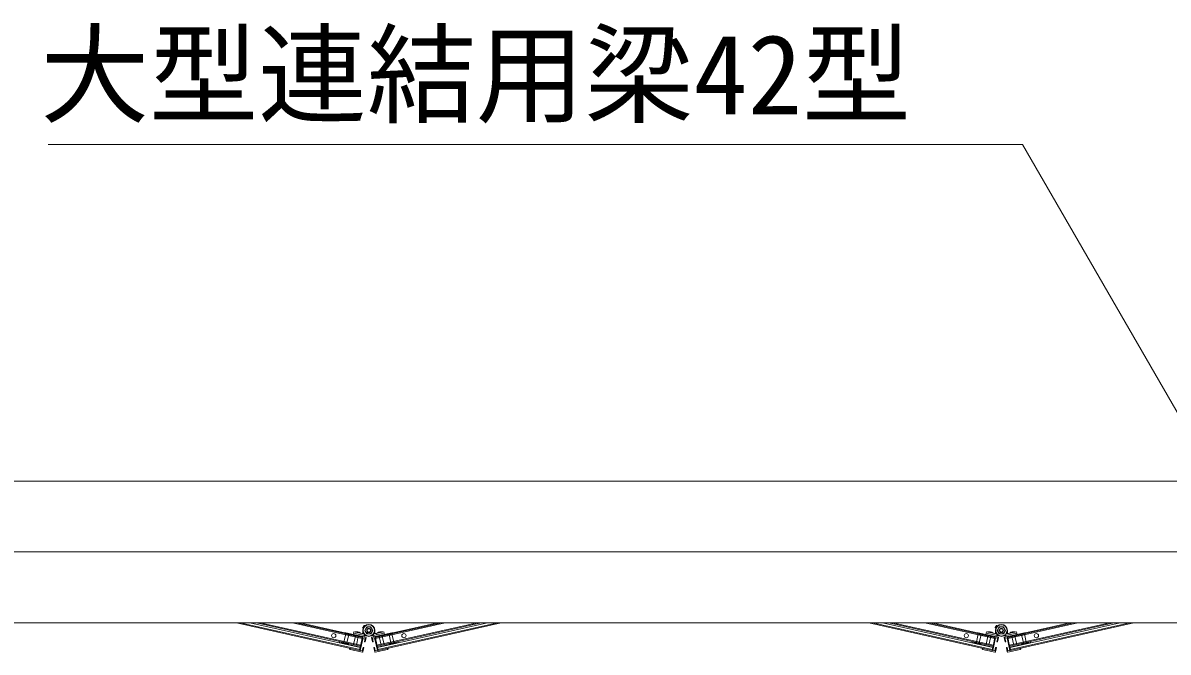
# Model space of a CAD drawing. Units: millimetres, scale not verified. Extents: x -13484 to 18716, y -23100 to 23100.
# Drawn here: x -9083 to -7468, y 18099 to 18986 of the extents above; entities that cross this region are included whole.
import ezdxf
from ezdxf.enums import TextEntityAlignment as Align

# ---------------------------------------------------------------- set-up
doc = ezdxf.new("R2010")
doc.units = ezdxf.units.MM
doc.header["$LTSCALE"] = 150
doc.linetypes.add('CHAIN2', pattern=[12, 9, -1, 1, -1])
doc.linetypes.add('DASHED1', pattern=[1.8, 1.2, -0.6])
for name, color, linetype, lineweight in [('0-6_ﾎﾞﾙﾄ類', 2, 'Continuous', 18), ('1-0_大型連結用梁42', 7, 'Continuous', 18), ('1-6_通芯', 1, 'CHAIN2', 18), ('1-9_標準ﾊﾟﾈﾙ', 7, 'Continuous', 18), ('1-B_文字', 7, 'Continuous', 18)]:
    doc.layers.add(name, color=color, linetype=linetype, lineweight=lineweight)
doc.styles.add('ＭＳ ゴシック', font='')
doc.styles.get('ＭＳ ゴシック').set_extended_font_data('MS Gothic')

msp = doc.modelspace()

# ---------------------------------------------------------------- linework, layer by layer
at = {"layer": '0-6_ﾎﾞﾙﾄ類'}
for p, q in [((-8598.3, 18124.2), (-8601.1, 18129.2)), ((-8592.5, 18134.1), (-8589.6, 18129.2)), ((-8589.6, 18129.2), (-8592.5, 18124.2)), ((-7705.8, 18124.2), (-7708.7, 18129.2)), ((-7700, 18134.1), (-7697.1, 18129.2)), ((-7697.1, 18129.2), (-7700, 18124.2)), ((-8592.5, 18124.2), (-8598.3, 18124.2)), ((-7700, 18124.2), (-7705.8, 18124.2))]:
    msp.add_line(p, q, dxfattribs=at)
for points in [[(-8601.1, 18129.2), (-8598.3, 18134.1), (-8592.5, 18134.1)], [(-7708.7, 18129.2), (-7705.8, 18134.1), (-7700, 18134.1)]]:
    msp.add_lwpolyline(points, dxfattribs=at)
for centre, radius in [((-8595.4, 18129.2), 4.91), ((-8595.4, 18129.2), 3), ((-8595.4, 18129.2), 2.46), ((-7702.9, 18129.2), 4.91), ((-7702.9, 18129.2), 3), ((-7702.9, 18129.2), 2.46)]:
    msp.add_circle(centre, radius, dxfattribs=at)
at = {"layer": '1-0_大型連結用梁42'}
for points in [[(-5776.2, 18140), (-10064.2, 18140), (-10064.2, 18340), (-5776.2, 18340)], [(-5776.2, 18340), (-9334.7, 18340), (-9334.7, 18240), (-5776.2, 18240)], [(-5776.2, 18140), (-9334.7, 18140), (-9334.7, 18240), (-5776.2, 18240)]]:
    msp.add_lwpolyline(points, close=True, dxfattribs=at)
at = {"layer": '1-6_通芯'}
msp.add_line((-10064.2, 18240), (5817.4, 18240), dxfattribs=at)
at = {"layer": '1-9_標準ﾊﾟﾈﾙ'}
for p, q in [((-8776.8, 18140), (-8608.2, 18102.2)), ((-8748.5, 18140), (-8606.9, 18108.3)), ((-8703.2, 18140), (-8604.7, 18117.9)), ((-8602.3, 18136), (-8604, 18133.5)), ((-8603.9, 18132.8), (-8603.2, 18132.3)), ((-8603.9, 18129.2), (-8603.9, 18124.6)), ((-8600.9, 18135.6), (-8601.6, 18136.1)), ((-8586.9, 18129.2), (-8586.9, 18124.6)), ((-8487.6, 18140), (-8586.1, 18117.9)), ((-8442.3, 18140), (-8583.9, 18108.3)), ((-8414, 18140), (-8582.5, 18102.2)), ((-7884.3, 18140), (-7715.7, 18102.2)), ((-7856, 18140), (-7714.4, 18108.3)), ((-7810.7, 18140), (-7712.2, 18117.9)), ((-7709.9, 18136), (-7711.6, 18133.5)), ((-7711.5, 18132.8), (-7710.8, 18132.3)), ((-7711.4, 18129.2), (-7711.4, 18124.6)), ((-7708.5, 18135.6), (-7709.2, 18136.1)), ((-7694.4, 18129.2), (-7694.4, 18124.6)), ((-7595.1, 18140), (-7693.6, 18117.9)), ((-7549.8, 18140), (-7691.4, 18108.3)), ((-7521.5, 18140), (-7690.1, 18102.2)), ((-8636.4, 18113.7), (-8636.7, 18112.2)), ((-8607.1, 18107.1), (-8636.4, 18113.7)), ((-8628.8, 18124.6), (-8628.6, 18125.5)), ((-8604.4, 18119.1), (-8628.8, 18124.6)), ((-8628, 18125.9), (-8599.7, 18119.6)), ((-8604.4, 18119.1), (-8607.1, 18107.1)), ((-8602.4, 18124.3), (-8602.4, 18124.3)), ((-8601.7, 18113.1), (-8600.7, 18112.9)), ((-8599.3, 18119), (-8600.7, 18112.9)), ((-8591.4, 18119), (-8590.1, 18112.9)), ((-8562.7, 18125.9), (-8591, 18119.6)), ((-8589.1, 18113.1), (-8590.1, 18112.9)), ((-8588.4, 18124.3), (-8588.4, 18124.3)), ((-8586.3, 18119.1), (-8561.9, 18124.6)), ((-8586.3, 18119.1), (-8583.6, 18107.1)), ((-8584.9, 18125), (-8584.5, 18123.1)), ((-8583.6, 18107.1), (-8554.4, 18113.7)), ((-8561.9, 18124.6), (-8562.1, 18125.5)), ((-8554.4, 18113.7), (-8554, 18112.2)), ((-7743.9, 18113.7), (-7744.3, 18112.2)), ((-7714.6, 18107.1), (-7743.9, 18113.7)), ((-7736.4, 18124.6), (-7736.1, 18125.5)), ((-7712, 18119.1), (-7736.4, 18124.6)), ((-7735.5, 18125.9), (-7707.2, 18119.6)), ((-7712, 18119.1), (-7714.6, 18107.1)), ((-7709.9, 18124.3), (-7709.9, 18124.3)), ((-7709.2, 18113.1), (-7708.2, 18112.9)), ((-7706.9, 18119), (-7708.2, 18112.9)), ((-7699, 18119), (-7697.6, 18112.9)), ((-7670.3, 18125.9), (-7698.6, 18119.6)), ((-7696.6, 18113.1), (-7697.6, 18112.9)), ((-7695.9, 18124.3), (-7695.9, 18124.3)), ((-7693.9, 18119.1), (-7669.5, 18124.6)), ((-7693.9, 18119.1), (-7691.2, 18107.1)), ((-7692.5, 18125), (-7692, 18123.1)), ((-7691.2, 18107.1), (-7661.9, 18113.7)), ((-7669.5, 18124.6), (-7669.7, 18125.5)), ((-7661.9, 18113.7), (-7661.6, 18112.2)), ((-8633.8, 18111.5), (-8636.7, 18112.2)), ((-8624, 18109.3), (-8624.4, 18110)), ((-8607.4, 18105.6), (-8624, 18109.3)), ((-8608.5, 18101), (-8622.9, 18104.3)), ((-8604.4, 18098.6), (-8621.7, 18102.5)), ((-8607.4, 18105.6), (-8608.5, 18101)), ((-8602.4, 18105.1), (-8603.8, 18099)), ((-8603.4, 18105.3), (-8602.4, 18105.1)), ((-8587.3, 18105.3), (-8588.3, 18105.1)), ((-8588.3, 18105.1), (-8586.9, 18099)), ((-8586.3, 18098.6), (-8569, 18102.5)), ((-8583.3, 18105.6), (-8566.7, 18109.3)), ((-8583.3, 18105.6), (-8582.3, 18101)), ((-8582.3, 18101), (-8567.9, 18104.3)), ((-8566.7, 18109.3), (-8566.3, 18110)), ((-8557, 18111.5), (-8554, 18112.2)), ((-7741.3, 18111.5), (-7744.3, 18112.2)), ((-7731.6, 18109.3), (-7731.9, 18110)), ((-7715, 18105.6), (-7731.6, 18109.3)), ((-7716, 18101), (-7730.4, 18104.3)), ((-7711.9, 18098.6), (-7729.3, 18102.5)), ((-7715, 18105.6), (-7716, 18101)), ((-7710, 18105.1), (-7711.3, 18099)), ((-7711, 18105.3), (-7710, 18105.1)), ((-7694.9, 18105.3), (-7695.8, 18105.1)), ((-7695.8, 18105.1), (-7694.5, 18099)), ((-7693.9, 18098.6), (-7676.6, 18102.5)), ((-7690.8, 18105.6), (-7674.3, 18109.3)), ((-7690.8, 18105.6), (-7689.8, 18101)), ((-7689.8, 18101), (-7675.4, 18104.3)), ((-7674.3, 18109.3), (-7673.9, 18110)), ((-7664.5, 18111.5), (-7661.6, 18112.2))]:
    msp.add_line(p, q, dxfattribs=at)
at = {"layer": '1-9_標準ﾊﾟﾈﾙ', "color": 4, "linetype": 'DASHED1', "lineweight": 9}
for p, q in [((-8627.9, 18124.4), (-8630.6, 18112.4)), ((-8623.8, 18123.5), (-8626.5, 18111.5)), ((-8614.3, 18121.3), (-8617, 18109.3)), ((-8613.9, 18122.8), (-8614.3, 18121.3)), ((-8610.2, 18120.4), (-8612.9, 18108.4)), ((-8609.9, 18121.8), (-8610.2, 18120.4)), ((-8580.9, 18121.8), (-8580.6, 18120.4)), ((-8580.6, 18120.4), (-8577.9, 18108.4)), ((-8576.8, 18122.8), (-8576.5, 18121.3)), ((-8576.5, 18121.3), (-8573.8, 18109.3)), ((-8566.9, 18123.5), (-8564.2, 18111.5)), ((-8562.8, 18124.4), (-8560.1, 18112.4)), ((-7735.5, 18124.4), (-7738.2, 18112.4)), ((-7731.4, 18123.5), (-7734.1, 18111.5)), ((-7721.8, 18121.3), (-7724.5, 18109.3)), ((-7721.5, 18122.8), (-7721.8, 18121.3)), ((-7717.7, 18120.4), (-7720.4, 18108.4)), ((-7717.4, 18121.8), (-7717.7, 18120.4)), ((-7688.4, 18121.8), (-7688.1, 18120.4)), ((-7688.1, 18120.4), (-7685.4, 18108.4)), ((-7684.3, 18122.8), (-7684, 18121.3)), ((-7684, 18121.3), (-7681.3, 18109.3)), ((-7674.4, 18123.5), (-7671.8, 18111.5)), ((-7670.3, 18124.4), (-7667.7, 18112.4)), ((-8630.6, 18112.4), (-8630.9, 18111.4)), ((-8626.5, 18111.5), (-8626.8, 18110.5)), ((-8564.2, 18111.5), (-8564, 18110.5)), ((-8560.1, 18112.4), (-8559.9, 18111.4)), ((-7738.2, 18112.4), (-7738.4, 18111.4)), ((-7734.1, 18111.5), (-7734.3, 18110.5)), ((-7671.8, 18111.5), (-7671.5, 18110.5)), ((-7667.7, 18112.4), (-7667.4, 18111.4))]:
    msp.add_line(p, q, dxfattribs=at)
at = {"layer": '1-9_標準ﾊﾟﾈﾙ'}
for points in [[(-8782.3, 18140), (-8608.5, 18101), (-8604.2, 18120.3), (-8692.2, 18140)], [(-8776.8, 18140), (-8608.2, 18102.2), (-8607.6, 18105.1), (-8763.1, 18140)], [(-8753.9, 18140), (-8607.1, 18107.1), (-8604.4, 18119.1), (-8697.7, 18140)], [(-8408.5, 18140), (-8582.3, 18101), (-8586.6, 18120.3), (-8498.5, 18140)], [(-8436.8, 18140), (-8583.6, 18107.1), (-8586.3, 18119.1), (-8493, 18140)], [(-8414, 18140), (-8582.5, 18102.2), (-8583.2, 18105.1), (-8427.7, 18140)], [(-7889.8, 18140), (-7716, 18101), (-7711.7, 18120.3), (-7799.7, 18140)], [(-7884.3, 18140), (-7715.7, 18102.2), (-7715.1, 18105.1), (-7870.6, 18140)], [(-7861.5, 18140), (-7714.6, 18107.1), (-7712, 18119.1), (-7805.2, 18140)], [(-7516, 18140), (-7689.8, 18101), (-7694.1, 18120.3), (-7606.1, 18140)], [(-7544.4, 18140), (-7691.2, 18107.1), (-7693.9, 18119.1), (-7600.6, 18140)], [(-7521.5, 18140), (-7690.1, 18102.2), (-7690.7, 18105.1), (-7535.2, 18140)], [(-8602.3, 18124.3), (-8616.5, 18127.4), (-8617, 18125.5), (-8599, 18121.5)], [(-8603.4, 18105.3), (-8604.6, 18100.2), (-8607.5, 18100.8), (-8603.4, 18118.9), (-8600.5, 18118.2), (-8601.7, 18113.1)], [(-8588.4, 18124.3), (-8574.2, 18127.4), (-8573.8, 18125.5), (-8591.7, 18121.5)], [(-8587.3, 18105.3), (-8586.2, 18100.2), (-8583.2, 18100.8), (-8587.3, 18118.9), (-8590.2, 18118.2), (-8589.1, 18113.1)], [(-7709.9, 18124.3), (-7724.1, 18127.4), (-7724.5, 18125.5), (-7706.5, 18121.5)], [(-7711, 18105.3), (-7712.1, 18100.2), (-7715, 18100.8), (-7711, 18118.9), (-7708.1, 18118.2), (-7709.2, 18113.1)], [(-7696, 18124.3), (-7681.7, 18127.4), (-7681.3, 18125.5), (-7699.3, 18121.5)], [(-7694.9, 18105.3), (-7693.7, 18100.2), (-7690.8, 18100.8), (-7694.8, 18118.9), (-7697.8, 18118.2), (-7696.6, 18113.1)], [(-8633.8, 18111.5), (-8633.2, 18111.9), (-8624.4, 18110)], [(-8557, 18111.5), (-8557.5, 18111.9), (-8566.3, 18110)], [(-7741.3, 18111.5), (-7740.7, 18111.9), (-7731.9, 18110)], [(-7664.5, 18111.5), (-7665.1, 18111.9), (-7673.9, 18110)]]:
    msp.add_lwpolyline(points, dxfattribs=at)
for points in [[(-8601.4, 18122), (-8617, 18125.5), (-8617.4, 18123.5), (-8601.8, 18120)], [(-8573.8, 18125.5), (-8589.4, 18122), (-8588.9, 18120), (-8573.3, 18123.5)], [(-7708.9, 18122), (-7724.5, 18125.5), (-7725, 18123.5), (-7709.3, 18120)], [(-7681.3, 18125.5), (-7696.9, 18122), (-7696.5, 18120), (-7680.9, 18123.5)]]:
    msp.add_lwpolyline(points, close=True, dxfattribs=at)
for centre, radius in [((-8595.4, 18129.2), 8.51), ((-8595.4, 18129.2), 8), ((-7702.9, 18129.2), 8.51), ((-7702.9, 18129.2), 8), ((-8644.8, 18121.8), 3), ((-8545.9, 18121.8), 3), ((-7752.3, 18121.8), 3), ((-7653.5, 18121.8), 3)]:
    msp.add_circle(centre, radius, dxfattribs=at)
for centre, radius, start, end in [((-8603.6, 18133.2), 0.49, 145, 235), ((-8601.9, 18135.7), 0.49, 55, 145), ((-7711.2, 18133.2), 0.49, 145, 235), ((-7709.5, 18135.7), 0.49, 55, 145), ((-8628.1, 18125.4), 0.49, 77.366, 167.366), ((-8612.7, 18118.9), 8.51, 49.294, 105.439), ((-8599.8, 18119.1), 0.49, 347.366, 77.366), ((-8590.9, 18119.1), 0.49, 102.634, 192.634), ((-8578.1, 18118.9), 8.51, 74.561, 130.706), ((-8562.6, 18125.4), 0.49, 12.634, 102.634), ((-7735.6, 18125.4), 0.49, 77.366, 167.366), ((-7720.2, 18118.9), 8.51, 49.294, 105.439), ((-7707.4, 18119.1), 0.49, 347.366, 77.366), ((-7698.5, 18119.1), 0.49, 102.634, 192.634), ((-7685.6, 18118.9), 8.51, 74.561, 130.706), ((-7670.2, 18125.4), 0.49, 12.634, 102.634), ((-8627.2, 18118.2), 8.51, 229.294, 285.439), ((-8621.4, 18103.9), 1.5, 167.366, 257.366), ((-8604.3, 18099.1), 0.49, 257.366, 347.366), ((-8586.5, 18099.1), 0.49, 192.634, 282.634), ((-8569.3, 18103.9), 1.5, 282.634, 12.634), ((-8563.6, 18118.2), 8.51, 254.561, 310.706), ((-7734.7, 18118.2), 8.51, 229.294, 285.439), ((-7728.9, 18103.9), 1.5, 167.366, 257.366), ((-7711.8, 18099.1), 0.49, 257.366, 347.366), ((-7694, 18099.1), 0.49, 192.634, 282.634), ((-7676.9, 18103.9), 1.5, 282.634, 12.634), ((-7671.1, 18118.2), 8.51, 254.561, 310.706)]:
    msp.add_arc(centre, radius, start, end, dxfattribs=at)
at = {"layer": '1-B_文字'}
for p, q in [((-9047.9, 18814.9), (-7673.7, 18814.9)), ((-7673.2, 18814.9), (-7673.7, 18814.9)), ((-7341.2, 18240), (-7673.2, 18814.9))]:
    msp.add_line(p, q, dxfattribs=at)

# ---------------------------------------------------------------- texts
at = {"layer": '1-B_文字', "style": 'ＭＳ ゴシック'}
msp.add_text('大型連結用梁42型', height=112.6, dxfattribs=at).set_placement((-9058.8, 18823.6), align=Align.BOTTOM_LEFT)

doc.saveas('drawing.dxf')
